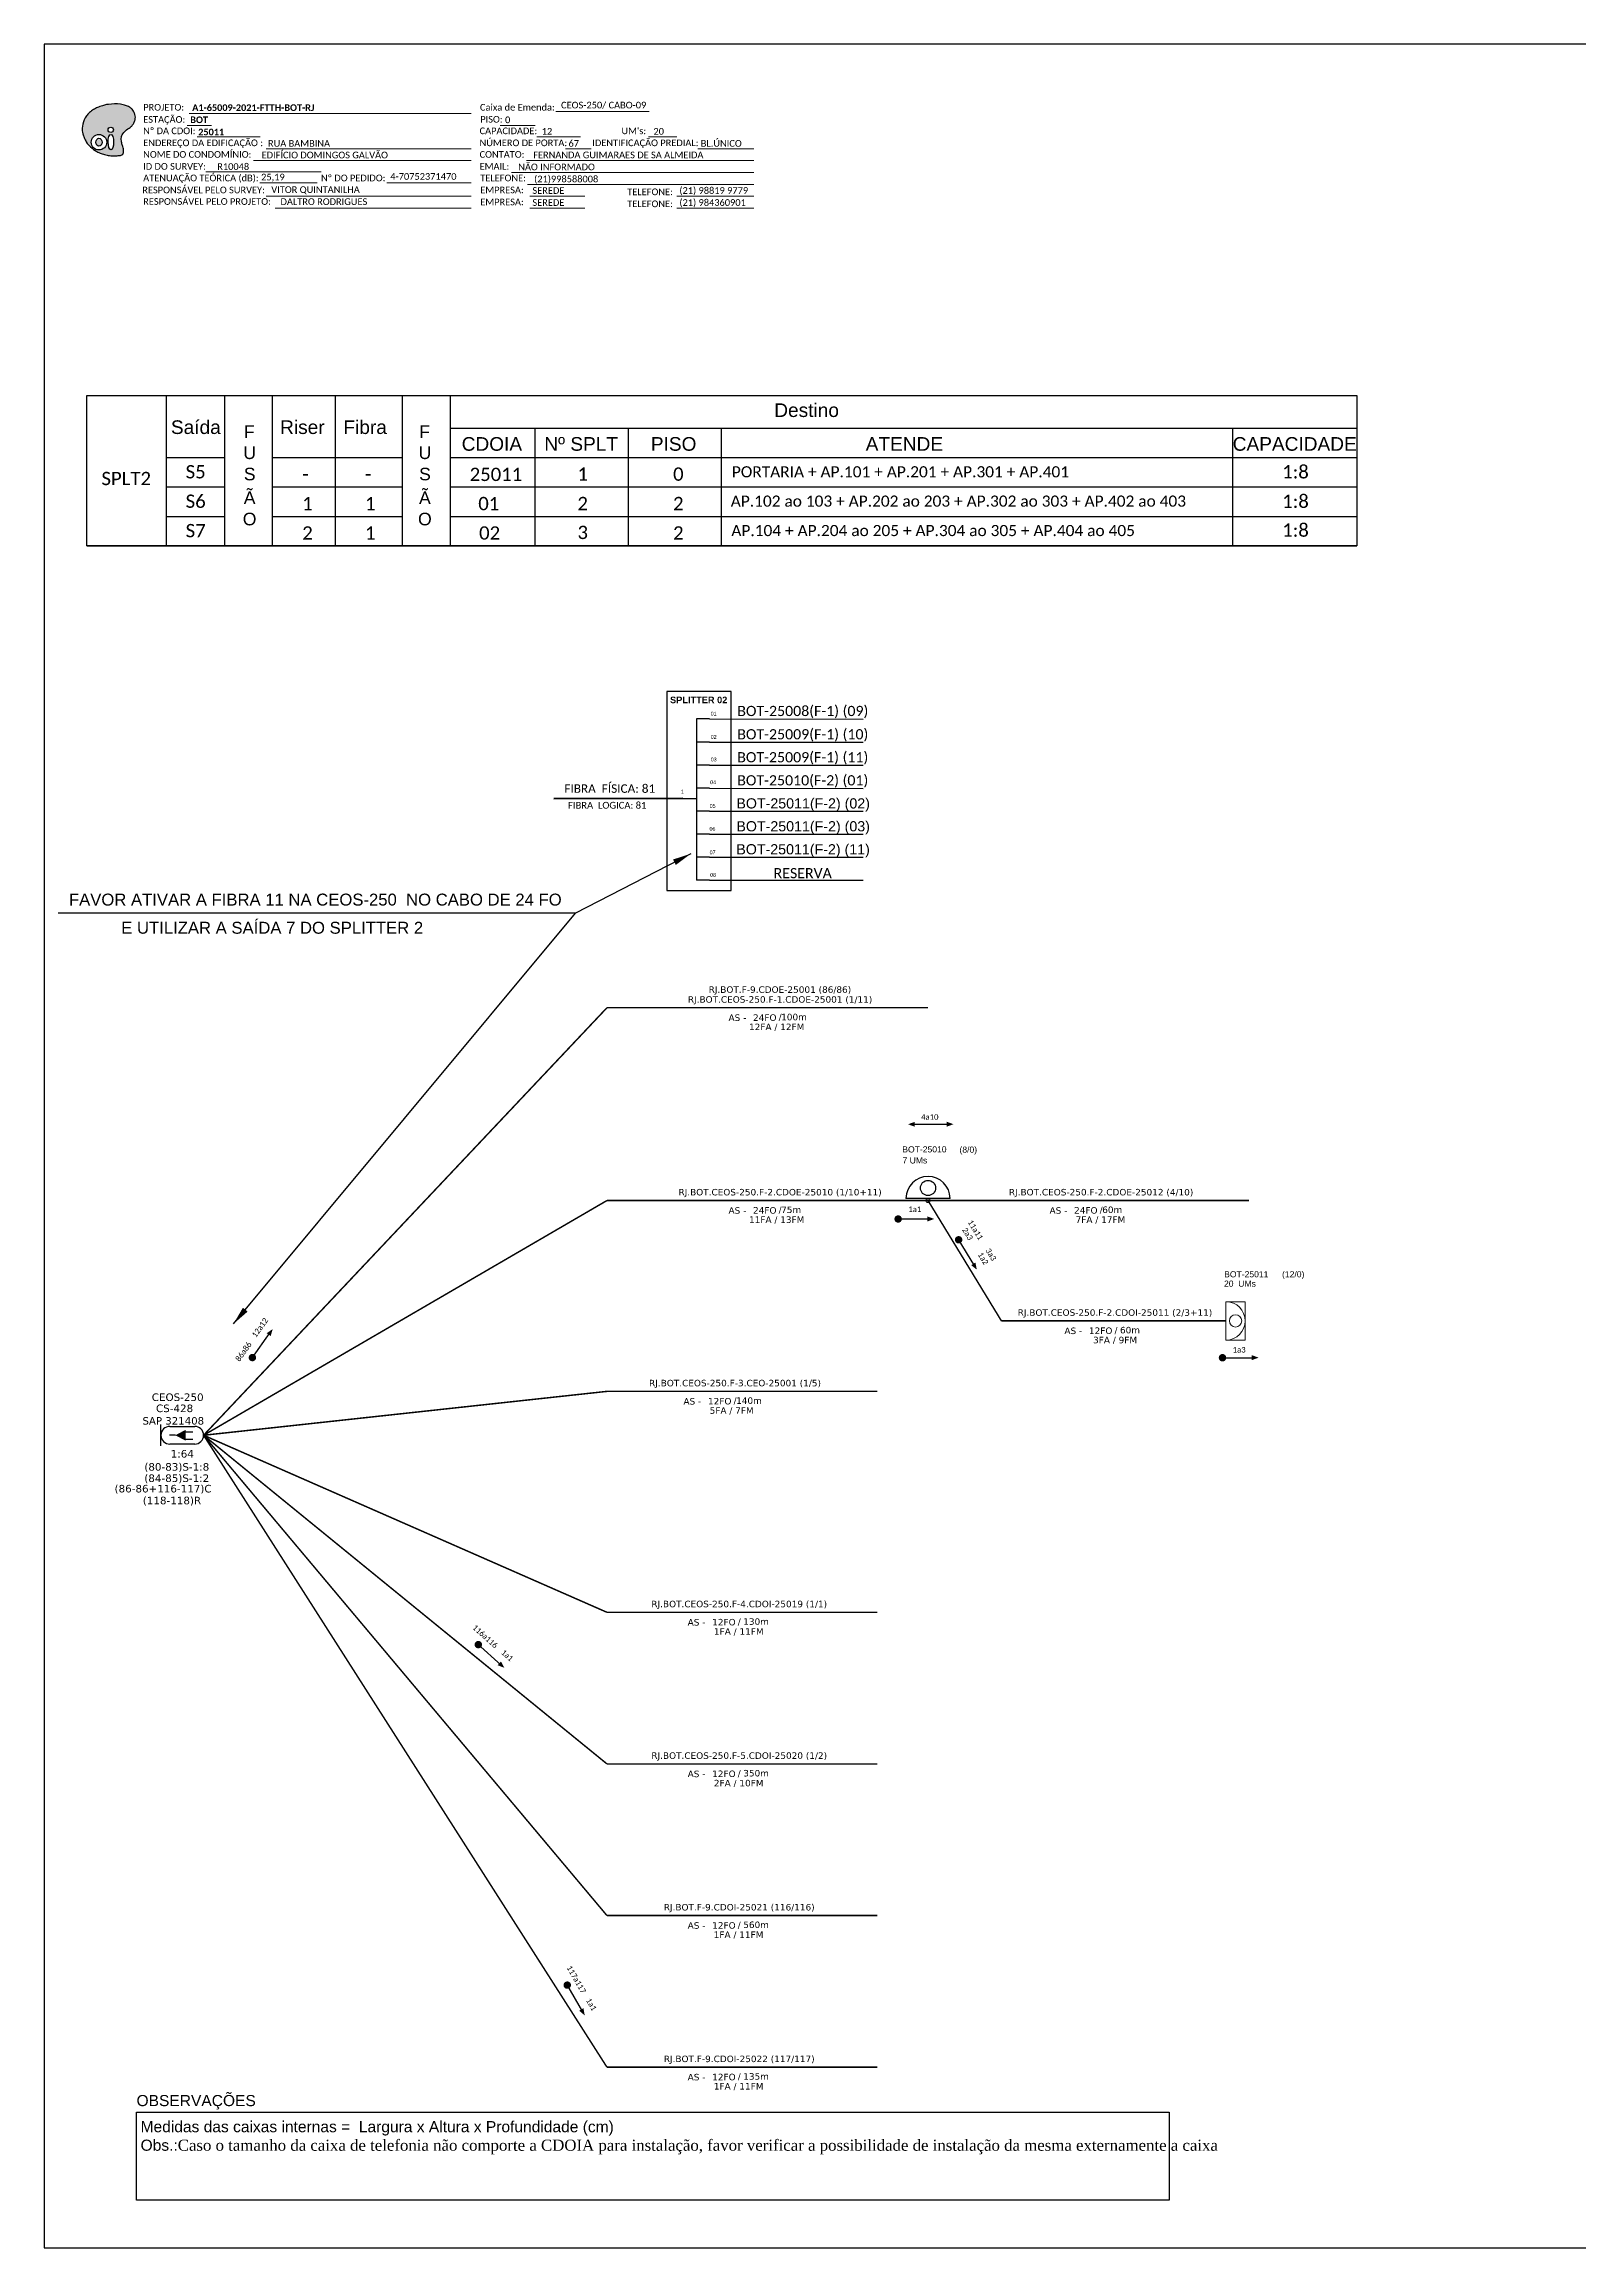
# Model space of a CAD drawing. Header units: metres. Extents: x -1286 to -445, y -500 to 94.
# Drawn here: x -1286 to -872, y -500 to 94 of the extents above; entities that cross this region are included whole.
import ezdxf
from ezdxf.enums import TextEntityAlignment as Align

# ---------------------------------------------------------------- set-up
doc = ezdxf.new("R2010")
doc.units = ezdxf.units.M
for name, color, linetype, lineweight in [("20.0-LEGENDA DOS CDO'S", 1, 'Continuous', 0), ('20.1-CDO_INTERIOR', 1, 'Continuous', 0), ('40.1-ETIQUETAS', 1, 'Continuous', 20)]:
    doc.layers.add(name, color=color, linetype=linetype, lineweight=lineweight)
for name, color, linetype in [('20.4-CEOS', 1, 'Continuous'), ('CABO OPTICO EXISTENTE', 5, 'Continuous'), ('CAP a instalar', 1, 'Continuous'), ('label_cabos', 7, 'Continuous'), ('SETA', 7, 'Continuous')]:
    doc.layers.add(name, color=color, linetype=linetype)
doc.styles.add('ARIAL', font='arial.ttf')
doc.styles.add('siredit', font='verdana.ttf')
doc.styles.add('WMF-Calibri0', font='calibri.ttf')
doc.styles.add('WMF-Calibri1', font='calibrib.ttf')
doc.linetypes.add('FENCELINE1', pattern='A,0.25,-0.1,[133,ltypeshp.shx,S=0.1,R=0,X=-0.1,Y=0],-0.1,1', length=1.45)
doc.dimstyles.new('ISO-25', dxfattribs={"dimtxt": 2.5, "dimasz": 2.5, "dimexe": 1.25, "dimexo": 0.625, "dimtad": 1, "dimtxsty": 'Standard', "dimcen": 2.5, "dimadec": 0, "dimazin": 0, "dimtfac": 1, "dimtmove": 0, "dimatfit": 3, "dimfxl": 0, "dimarcsym": 0})

# ---------------------------------------------------------------- blocks, each defined once
blk = doc.blocks.new('OI')
h = blk.add_hatch(color=40)
edge = h.paths.add_edge_path()
edge.add_spline(control_points=[(4.35, -0.67), (3.92, -0.99), (3.26, -1.5), (2.81, -2.59), (2.9, -3.5), (3.06, -4.27), (3.31, -4.85), (3.37, -5.39), (3.4, -5.88), (3.2, -6.4), (2.54, -6.61), (1.65, -6.63), (0.55, -6.67), (-0.56, -6.42), (-1.61, -6.14), (-2.77, -5.61), (-3.92, -4.77), (-4.89, -3.7), (-5.34, -2.65), (-5.6, -1.94), (-5.85, -0.96), (-5.71, 0.47), (-5.1, 2.02), (-4.14, 3.02), (-3.3, 3.61), (-2.37, 4.16), (-1.36, 4.44), (-0.56, 4.7), (0.79, 4.85), (2.24, 4.97), (3.79, 4.57), (4.67, 4.21), (5.44, 3.65), (5.76, 2.99), (6.03, 2.21), (6.01, 1.46), (5.72, 0.64), (5.31, 0.08), (4.88, -0.38), (4.51, -0.55), (4.35, -0.67)], knot_values=[0, 0, 0, 0, 1.60434, 2.417191, 3.427595, 4.282808, 4.776746, 5.304182, 5.888771, 6.258406, 6.858137, 7.79129, 8.986195, 10.124242, 11.187857, 12.242908, 13.953784, 15.414161, 16.515391, 17.349188, 17.675853, 19.552021, 21.515531, 22.568638, 23.63245, 24.621084, 25.782718, 26.745347, 27.142653, 29.870543, 31.004649, 31.921532, 32.709589, 33.801391, 34.042471, 35.192333, 35.971461, 36.628871, 37.254359, 37.836911, 37.836911, 37.836911, 37.836911], degree=3, periodic=0)
h.paths.add_polyline_path([(1.13, -0.87, -1), (-0.04, -0.87, -1)], flags=16)
edge = h.paths.add_edge_path(flags=16)
edge.add_ellipse((0.56, -3.59), major_axis=(-0.02, 1.71), ratio=0.361305, start_angle=0, end_angle=360)
h.paths.add_polyline_path([(-0.36, -3.62, -1), (-3.8, -3.62, -1)], flags=16)
edge = h.paths.add_edge_path(flags=0)
edge.add_ellipse((-2.08, -3.62), major_axis=(0, 0.885), ratio=0.758294, start_angle=0, end_angle=360)
at = {"color": 40}
for centre, radius in [((-2.08, -3.62), 1.72), ((0.54, -0.87), 0.587)]:
    blk.add_circle(centre, radius, dxfattribs=at)
blk.add_ellipse((-2.08, -3.62), major_axis=(0, 0.885), ratio=0.758294, start_param=-3.141592653589792, end_param=3.141592653589792, dxfattribs=at)
blk.add_ellipse((0.56, -3.59), major_axis=(-0.02, 1.71), ratio=0.361305, dxfattribs=at)
at = {"color": 40, "start_tangent": (-0.800898, -0.598801), "end_tangent": (-0.800898, -0.598801)}
blk.add_spline([(4.35, -0.67), (3.2, -1.78), (2.9, -2.54), (2.92, -3.55), (3.12, -4.38), (3.28, -4.85), (3.37, -5.37), (3.35, -5.95), (3.2, -6.29), (2.66, -6.55), (1.73, -6.63), (0.54, -6.62), (-0.58, -6.41), (-1.6, -6.11), (-2.56, -5.67), (-3.95, -4.67), (-4.89, -3.56), (-5.37, -2.56), (-5.64, -1.78), (-5.72, -1.46), (-5.63, 0.42), (-4.84, 2.22), (-4.13, 2.99), (-3.27, 3.62), (-2.4, 4.09), (-1.3, 4.47), (-0.37, 4.72), (0.02, 4.77), (2.75, 4.8), (3.85, 4.53), (4.69, 4.16), (5.31, 3.68), (5.85, 2.73), (5.93, 2.5), (5.94, 1.35), (5.67, 0.62), (5.29, 0.08), (4.84, -0.36), (4.35, -0.67)], degree=3, dxfattribs=at)

msp = doc.modelspace()

# ---------------------------------------------------------------- linework, layer by layer
for p, q in [((-1274.53, -0.48), (-932.26, -0.48)), ((-1274.53, -41.05), (-1274.53, -0.48)), ((-1253.21, -0.48), (-1253.21, -41.05)), ((-1237.45, -0.48), (-1237.45, -41.05)), ((-1224.5, -41.05), (-1224.5, -0.48)), ((-1207.59, -0.48), (-1207.59, -41.05)), ((-1189.57, -0.48), (-1189.57, -41.05)), ((-1176.6, -0.48), (-1176.6, -41.05)), ((-932.26, -0.48), (-932.26, -41.05)), ((-1176.6, -9.3), (-932.26, -9.3)), ((-1153.8, -9.3), (-1153.8, -41.05)), ((-1128.65, -9.3), (-1128.65, -41.05)), ((-1103.56, -9.3), (-1103.56, -41.05)), ((-965.84, -9.3), (-965.84, -41.05)), ((-1253.21, -17.24), (-1237.45, -17.24)), ((-1224.5, -17.24), (-1189.57, -17.24)), ((-1176.6, -17.24), (-932.26, -17.24)), ((-1253.21, -25.17), (-1237.45, -25.17)), ((-1224.5, -25.17), (-1189.57, -25.17)), ((-1176.6, -25.17), (-932.26, -25.17)), ((-1253.21, -33.11), (-1237.45, -33.11)), ((-1224.5, -33.11), (-1189.57, -33.11)), ((-1176.6, -33.11), (-932.26, -33.11)), ((-1253.21, -41.05), (-1237.45, -41.05)), ((-1224.5, -41.05), (-1189.57, -41.05)), ((-1176.6, -41.05), (-932.26, -41.05))]:
    msp.add_line(p, q)
at = {"color": 7, "linetype": 'Continuous'}
for p, q in [((-1110.25, -87.7), (-1110.25, -131.13)), ((-1106.73, -87.7), (-1110.25, -87.7)), ((-1106.73, -93.99), (-1110.25, -93.99)), ((-1106.73, -100.18), (-1110.25, -100.18)), ((-1106.73, -106.4), (-1110.25, -106.4)), ((-1113.9, -109.13), (-1110.27, -109.13)), ((-1106.73, -112.56), (-1110.25, -112.56)), ((-1106.73, -118.73), (-1110.25, -118.73)), ((-1106.73, -124.92), (-1110.25, -124.92)), ((-1106.73, -131.13), (-1110.25, -131.13))]:
    msp.add_line(p, q, dxfattribs=at)
at = {"color": 10, "linetype": 'Continuous'}
for p, q in [((-1106.73, -87.7), (-1065.36, -87.72)), ((-1106.73, -93.99), (-1065.36, -94)), ((-1106.73, -100.18), (-1065.36, -100.19)), ((-1106.73, -106.4), (-1065.36, -106.41)), ((-1106.73, -112.55), (-1065.36, -112.56)), ((-1106.73, -118.73), (-1065.36, -118.74)), ((-1106.73, -124.92), (-1065.36, -124.93)), ((-1106.73, -131.13), (-1065.36, -131.15))]:
    msp.add_line(p, q, dxfattribs=at)
at = {"color": 1, "linetype": 'Continuous', "lineweight": 60}
msp.add_line((-1113.9, -109.13), (-1148.69, -109.24), dxfattribs=at)
msp.add_lwpolyline([(-1286.07, -499.81), (-445.07, -499.81), (-445.07, 94.19), (-1286.07, 94.19)], close=True)
at = {"color": 7, "lineweight": 0}
for points in [[(-1247.47, 72.24), (-1240.92, 72.24)], [(-1246.96, 75.52), (-1170.98, 75.52)], [(-1163.19, 72.28), (-1153.71, 72.28)], [(-1148.15, 76.01), (-1123.01, 76.01)], [(-1244.81, 69.17), (-1227.84, 69.17)], [(-1226.24, 65.93), (-1170.98, 65.93)], [(-1153.26, 69.17), (-1141.52, 69.17)], [(-1145.56, 65.93), (-1138.61, 65.93)], [(-1123.2, 69.17), (-1115.53, 69.17)], [(-1109.86, 65.93), (-1094.82, 65.93)], [(-1242.49, 59.75), (-1211.44, 59.75)], [(-1229.65, 62.82), (-1170.98, 62.82)], [(-1160.06, 59.58), (-1094.8, 59.58)], [(-1156.02, 62.82), (-1094.8, 62.82)], [(-1227.96, 56.79), (-1212.45, 56.79)], [(-1193.73, 56.79), (-1170.96, 56.79)], [(-1155.78, 56.34), (-1094.8, 56.34)], [(-1226.24, 53.23), (-1170.98, 53.23)], [(-1223.75, 49.99), (-1170.98, 49.99)], [(-1155.17, 53.23), (-1140.37, 53.23)], [(-1155.17, 49.99), (-1140.37, 49.99)], [(-1115.57, 53.23), (-1094.8, 53.23)], [(-1115.57, 49.99), (-1094.8, 49.99)]]:
    msp.add_lwpolyline(points, dxfattribs=at)
msp.add_lwpolyline([(-932.26, -41.05), (-1274.53, -41.05), (-932.26, -41.05)])
at = {"color": 7}
msp.add_lwpolyline([(-1118.22, -133.92), (-1100.94, -133.92), (-1100.94, -80.26), (-1118.22, -80.26)], close=True, dxfattribs=at)
at = {"const_width": 1}
for points in [[(-1056.41, -222.48, 1), (-1055.41, -222.48, 1)], [(-1039.87, -227.66, 1), (-1039.35, -228.51, 1)]]:
    msp.add_lwpolyline(points, format="xyb", close=True, dxfattribs=at)
at = {"color": 7, "const_width": 1}
for points in [[(-1230.22, -260.23, 1), (-1229.64, -259.42, 1)], [(-969, -259.87, 1), (-968, -259.87, 1)], [(-1169.42, -336.87, 1), (-1168.67, -337.53, 1)], [(-1145.32, -428.54, 1), (-1144.83, -429.41, 1)]]:
    msp.add_lwpolyline(points, format="xyb", close=True, dxfattribs=at)
at = {"color": 0}
msp.add_lwpolyline([(-1261.13, -463.21), (-982.88, -463.21), (-982.88, -486.92), (-1261.13, -486.92)], close=True, dxfattribs=at)
at = {"layer": '20.1-CDO_INTERIOR', "color": 1, "lineweight": 18}
msp.add_lwpolyline([(-962.4, -255.1), (-962.4, -244.77), (-967.57, -244.77), (-967.57, -255.1)], close=True, dxfattribs=at)
msp.add_circle((-964.98, -249.94), 1.65, dxfattribs=at)
msp.add_arc((-967.57, -249.94), 5.17, 270, 90, dxfattribs=at)
at = {"layer": '20.4-CEOS', "color": 5}
for p, q in [((-1252.19, -278.38), (-1245.48, -278.38)), ((-1245.48, -283.17), (-1252.19, -283.17))]:
    msp.add_line(p, q, dxfattribs=at)
for points in [[(-1254.58, -283.66), (-1254.58, -277.89)], [(-1250.69, -280.77), (-1252.3, -280.77)], [(-1248.04, -279.82), (-1246, -279.82)], [(-1248.04, -281.82), (-1246, -281.82)]]:
    msp.add_lwpolyline(points, dxfattribs=at)
msp.add_lwpolyline([(-1250.69, -280.77, 0, 2.95, 0), (-1247.92, -280.77, 2.95, 2.95, 0)], format="xyseb", dxfattribs=at)
for centre, start, end in [((-1252.19, -280.77), 90, 270), ((-1245.48, -280.77), 270, 90)]:
    msp.add_arc(centre, 2.39, start, end, dxfattribs=at)
at = {"layer": 'CAP a instalar', "color": 7, "linetype": 'FENCELINE1', "ltscale": 6, "const_width": 0.4}
for points in [[(-1243.08, -280.77), (-1134.38, -165.54)], [(-1134.38, -165.54), (-1047.86, -165.54)], [(-1047.86, -217.5), (-961.35, -217.5)], [(-1243.08, -280.77), (-1134.38, -268.94)], [(-1134.38, -268.94), (-1061.55, -268.94)], [(-1134.38, -328.49), (-1243.08, -280.77)], [(-1134.38, -369.35), (-1243.08, -280.77)], [(-1134.38, -410.22), (-1243.08, -280.77)], [(-1134.38, -451.09), (-1243.08, -280.77)], [(-1134.38, -328.49), (-1061.55, -328.49)], [(-1134.38, -369.35), (-1061.55, -369.35)], [(-1134.38, -410.22), (-1061.55, -410.22)], [(-1134.38, -451.09), (-1061.55, -451.09)]]:
    msp.add_lwpolyline(points, dxfattribs=at)
at = {"layer": 'CAP a instalar', "color": 5, "linetype": 'FENCELINE1', "ltscale": 6, "const_width": 0.4}
for points in [[(-1134.38, -217.5), (-1243.08, -280.77)], [(-1134.38, -217.5), (-1047.86, -217.5)]]:
    msp.add_lwpolyline(points, dxfattribs=at)
at = {"layer": 'CAP a instalar', "color": 1, "linetype": 'FENCELINE1', "ltscale": 6, "const_width": 0.4}
for points in [[(-1047.86, -217.5), (-1028.08, -249.94)], [(-1028.08, -249.94), (-967.57, -249.94)]]:
    msp.add_lwpolyline(points, dxfattribs=at)
at = {"layer": 'label_cabos', "color": 5}
msp.add_line((-1041.92, -216.94), (-1053.81, -216.94), dxfattribs=at)
for centre, radius in [((-1047.86, -214.12), 2.05), ((-1047.86, -217.5), 0.551)]:
    msp.add_circle(centre, radius, dxfattribs=at)
msp.add_arc((-1047.86, -216.94), 5.95, 0, 180, dxfattribs=at)
at = {"layer": 'SETA'}
for points in [[(-1051.42, -196.95), (-1042.83, -196.95)], [(-1055.91, -222.48), (-1047.31, -222.48)], [(-1039.78, -227.81), (-1035.31, -235.16)]]:
    msp.add_lwpolyline(points, dxfattribs=at)
at = {"layer": 'SETA', "color": 7}
for points in [[(-1230.12, -260.09), (-1225.12, -253.09)], [(-968.5, -259.87), (-959.91, -259.87)], [(-1169.29, -336.98), (-1162.88, -342.71)], [(-1145.24, -428.69), (-1140.95, -436.14)]]:
    msp.add_lwpolyline(points, dxfattribs=at)
at = {"layer": 'SETA'}
for points in [[(-1051.42, -197.62), (-1053.26, -196.95), (-1051.42, -196.29)], [(-1042.83, -196.26), (-1040.99, -196.93), (-1042.83, -197.6)], [(-1048, -221.8), (-1046.17, -222.47), (-1048, -223.14)], [(-1035.09, -234.21), (-1034.71, -236.13), (-1036.23, -234.91)]]:
    msp.add_solid(points, dxfattribs=at)
at = {"layer": 'SETA', "color": 7}
for points in [[(-1226.07, -253.26), (-1224.47, -252.16), (-1224.99, -254.04)], [(-960.6, -259.19), (-958.76, -259.85), (-960.6, -260.52)], [(-1162.94, -341.75), (-1162.02, -343.46), (-1163.83, -342.74)], [(-1140.71, -435.21), (-1140.37, -437.13), (-1141.86, -435.87)]]:
    msp.add_solid(points, dxfattribs=at)

# ---------------------------------------------------------------- block references
at = {"color": 7, "xscale": 1.213923925163967, "yscale": 1.213923925163967, "zscale": 1.213923925163967, "rotation": 0.1532896023949059}
msp.add_blockref('OI', (-1268.76, 72.14), dxfattribs=at)

# ---------------------------------------------------------------- texts
at = {"color": 7, "lineweight": 0, "style": 'WMF-Calibri0'}
for s, height, p in [('PROJETO:', 1.793, (-1259.36, 76.26)), ('Caixa de Emenda:', 1.7927, (-1168.6, 76.26)), ('ESTAÇÃO:', 1.793, (-1259.36, 72.98)), ('Nº DA CDOI:', 1.7927, (-1259.36, 69.91)), ('CAPACIDADE:', 1.7927, (-1168.71, 69.91)), ('PISO:', 1.793, (-1168.53, 73.03)), ("UM's:", 1.793, (-1130.47, 69.91)), ('ENDEREÇO DA EDIFICAÇÃO :', 1.7927, (-1259.36, 66.68)), ('NOME DO CONDOMÍNIO:', 1.7927, (-1259.36, 63.56)), ('CONTATO:', 1.793, (-1168.71, 63.56)), ('NÚMERO DE PORTA:', 1.7927, (-1168.71, 66.68)), ('IDENTIFICAÇÃO PREDIAL:', 1.7927, (-1138.34, 66.68)), ('ATENUAÇÃO TEÓRICA (dB):', 1.7927, (-1259.36, 57.21)), ('ID DO SURVEY:', 1.7927, (-1259.36, 60.33)), ('EMAIL:', 1.793, (-1168.71, 60.33)), ('RESPONSÁVEL PELO SURVEY:', 1.7927, (-1259.6, 53.98)), ('25,19', 1.793, (-1227.58, 57.45)), ('Nº DO PEDIDO:', 1.7927, (-1211.44, 57.21)), ('TELEFONE:', 1.793, (-1168.53, 57.21)), ('EMPRESA:', 1.793, (-1168.53, 53.98)), ('TELEFONE:', 1.793, (-1128.93, 53.47)), ('RESPONSÁVEL PELO PROJETO:', 1.7927, (-1259.36, 50.87)), ('EMPRESA:', 1.793, (-1168.53, 50.74)), ('TELEFONE:', 1.793, (-1128.93, 50.24))]:
    msp.add_text(s, height=height, dxfattribs=at).set_placement(p)
at = {"color": 7}
for s, height, style, p in [('A1-65009-2021-FTTH-BOT-RJ', 1.7927, 'WMF-Calibri1', (-1246.16, 76.17)), ('CEOS-250/ CABO-09', 1.7927, 'WMF-Calibri0', (-1146.75, 76.85)), ('BOT', 1.793, 'WMF-Calibri1', (-1246.68, 72.89)), ('0', 1.79, 'WMF-Calibri0', (-1161.84, 72.88)), ('12', 1.793, 'WMF-Calibri0', (-1151.96, 69.79)), ('20', 1.793, 'WMF-Calibri0', (-1121.85, 69.77)), ('EDIFÍCIO DOMINGOS GALVÃO', 1.7927, 'WMF-Calibri0', (-1227.45, 63.39)), ('RUA BAMBINA', 1.7927, 'WMF-Calibri0', (-1225.73, 66.52)), ('67', 1.793, 'WMF-Calibri0', (-1144.74, 66.53)), ('BL.ÚNICO', 1.793, 'WMF-Calibri0', (-1109.1, 66.53)), ('R10048', 1.793, 'WMF-Calibri0', (-1239.4, 60.28)), ('4-70752371470', 1.7927, 'WMF-Calibri0', (-1192.78, 57.62)), ('NÃO INFORMADO', 1.7927, 'WMF-Calibri0', (-1158.28, 60.18)), ('FERNANDA GUIMARAES DE SA ALMEIDA', 1.7927, 'WMF-Calibri0', (-1154.25, 63.42)), ('VITOR QUINTANILHA', 1.7927, 'WMF-Calibri0', (-1224.84, 54.07)), ('SEREDE', 1.793, 'WMF-Calibri0', (-1154.47, 53.83)), ('(21)998588008', 1.7927, 'WMF-Calibri0', (-1154, 56.94)), ('(21) 98819 9779', 1.7927, 'WMF-Calibri0', (-1114.86, 53.83)), ('DALTRO RODRIGUES', 1.7927, 'WMF-Calibri0', (-1222.35, 50.83)), ('SEREDE', 1.793, 'WMF-Calibri0', (-1154.47, 50.59)), ('(21) 984360901', 1.7927, 'WMF-Calibri0', (-1114.86, 50.59)), ('-', 3.59, 'WMF-Calibri0', (-1216.5, -23.5)), ('-', 3.59, 'WMF-Calibri0', (-1199.59, -23.5)), ('25011', 3.585, 'WMF-Calibri0', (-1171.38, -23.58)), ('1', 3.59, 'WMF-Calibri0', (-1142.33, -23.5)), ('0', 3.59, 'WMF-Calibri0', (-1116.56, -23.5)), ('PORTARIA + AP.101 + AP.201 + AP.301 + AP.401', 3, 'WMF-Calibri0', (-1100.72, -22.59)), ('1', 3.59, 'WMF-Calibri0', (-1216.5, -31.44)), ('1', 3.59, 'WMF-Calibri0', (-1199.59, -31.44)), ('01', 3.585, 'WMF-Calibri0', (-1169.06, -31.44)), ('2', 3.59, 'WMF-Calibri0', (-1142.33, -31.44)), ('2', 3.59, 'WMF-Calibri0', (-1116.56, -31.44)), ('AP.102 ao 103 + AP.202 ao 203 + AP.302 ao 303 + AP.402 ao 403', 3, 'WMF-Calibri0', (-1101.02, -30.49)), ('3', 3.59, 'WMF-Calibri0', (-1142.33, -39.22)), ('AP.104 + AP.204 ao 205 + AP.304 ao 305 + AP.404 ao 405', 3, 'WMF-Calibri0', (-1100.86, -38.42)), ('2', 3.59, 'WMF-Calibri0', (-1216.5, -39.37)), ('1', 3.59, 'WMF-Calibri0', (-1199.59, -39.37)), ('02', 3.585, 'WMF-Calibri0', (-1168.84, -39.37)), ('2', 3.59, 'WMF-Calibri0', (-1116.56, -39.37))]:
    msp.add_text(s, height=height, dxfattribs=dict(at, style=style)).set_placement(p)
at = {"color": 7, "style": 'WMF-Calibri1'}
msp.add_text('25011', height=1.793, dxfattribs=at).set_placement((-1241.03, 69.6), align=Align.CENTER)
at = {"style": 'ARIAL'}
for s, p in [('Destino', (-1080.58, -4.48)), ('Saída', (-1245.17, -9.06)), ('Riser', (-1216.46, -9.06)), ('Fibra', (-1199.55, -9.06)), ('CDOIA', (-1165.39, -13.58)), ('Nº SPLT', (-1141.33, -13.58)), ('PISO', (-1116.41, -13.58)), ('ATENDE', (-1054.23, -13.58)), ('CAPACIDADE', (-949.04, -13.58))]:
    msp.add_text(s, height=3.68, dxfattribs=at).set_placement(p, align=Align.MIDDLE_CENTER)
at = {"linetype": 'Continuous', "style": 'ARIAL'}
for s, p in [('F', (-1232.21, -11.99)), ('F', (-1184.98, -11.99)), ('U', (-1232.38, -17.66)), ('U', (-1185.15, -17.66)), ('S', (-1232.24, -23.39)), ('S', (-1185.01, -23.39)), ('Ã', (-1232.26, -29.79)), ('Ã', (-1185.03, -29.79)), ('O', (-1232.53, -35.52)), ('O', (-1185.29, -35.52))]:
    msp.add_text(s, height=3.4, dxfattribs=at).set_placement(p)
at = {"color": 1, "style": 'ARIAL'}
for s, p in [('BOT-25011(F-2) (02)', (-1099.5, -111.83)), ('BOT-25011(F-2) (03)', (-1099.5, -118)), ('BOT-25011(F-2) (11)', (-1099.52, -124.2))]:
    msp.add_text(s, height=2.7432, dxfattribs=at).set_placement(p)
at = {"color": 30, "lineweight": 0, "style": 'ARIAL'}
for s, p in [('FAVOR ATIVAR A FIBRA 11 NA CEOS-250  NO CABO DE 24 FO', (-1279.37, -138)), ('E UTILIZAR A SAÍDA 7 DO SPLITTER 2', (-1265.28, -145.59))]:
    msp.add_text(s, height=3.2155, dxfattribs=at).set_placement(p)
at = {"style": 'ARIAL'}
msp.add_text('OBSERVAÇÕES', height=3, dxfattribs=at).set_placement((-1261.15, -461.59))
at = {"attachment_point": 5}
for s, insert, char_height, width in [('{\\fArial|b1|i0|c0|p34;\\C10;SPLITTER 02}', (-1109.66, -82.59), 1.7753, 17.28), ('\\C7;\\fArial|b0|i0;\\H0.578704x;01 ', (-1105.62, -86.28), 1.7753, 3.7582), ('\\C7;\\fCalibri|b0|i0|c0|p34;BOT-25008(F-1) (09)', (-1081.6, -85.85), 2.7432, 40.9104), ('\\C7;\\fArial|b0|i0|;\\H1.0273588255048;02 ', (-1105.62, -92.56), 1.7753, 3.7582), ('\\C7;\\fCalibri|b0|i0|c0|p34;BOT-25009(F-1) (10)', (-1081.6, -92.13), 2.7432, 40.9104), ('\\C7;\\fArial|b0|i0|;\\H1.0273588255048;03 ', (-1105.62, -98.62), 1.7753, 3.456), ('\\C7;\\fCalibri|b0|i0|c0|p34;BOT-25009(F-1) (11)', (-1081.61, -98.32), 2.7432, 40.9104), ('\\C7;\\fCalibri|b0|i0|c0|p34;FIBRA  FÍSICA: 81', (-1133.62, -106.48), 2.2859, 34.56), ('\\C7;\\fArial|b0|i0|;\\H1.0273588255048;1', (-1114.07, -107.31), 1.7753, 1.7584), ('\\C7;\\fArial|b0|i0|;\\H1.0273588255048;04 ', (-1105.77, -104.77), 1.7753, 3.7582), ('\\C7;\\fCalibri|b0|i0|c0|p34;BOT-25010(F-2) (01)', (-1081.61, -104.54), 2.7432, 40.9104), ('\\C7;\\fCalibri|b0|i0|c0|p34;FIBRA  LOGICA: 81', (-1134.31, -110.98), 1.8289, 34.56), ('\\C7;\\fArial|b0|i0|;\\H1.0273588255048;05 ', (-1105.9, -111.17), 1.7753, 4.6222), ('\\C7;\\fArial|b0|i0|;\\H1.0273588255048;06 ', (-1105.95, -117.31), 1.7753, 3.7582), ('\\C7;\\fArial|b0|i0|;\\H1.0273588255048;07 ', (-1105.92, -123.68), 1.7753, 3.7582), ('\\C7;\\fArial|b0|i0|;\\H1.0273588255048;08 ', (-1105.77, -129.75), 1.7753, 3.7582), ('\\C7;\\fCalibri|b0|i0|c0|p34;RESERVA', (-1081.63, -129.28), 2.7432, 40.9104), ('\\C7;\\fCalibri|b0|i0|c0|p34;4a10', (-1047.38, -195), 1.5, 25.3588), ('\\C7;\\fCalibri|b0|i0|c0|p34;1a1', (-1051.42, -219.86), 1.5, 25.3588)]:
    msp.add_mtext(s, dxfattribs=dict(at, insert=insert, char_height=char_height, width=width))
at = {"char_height": 1.5, "width": 25.3588, "attachment_point": 5, "rotation": 301.29015}
for s, insert in [('{\\fCalibri|b0|i0|c0|p34;\\C7;2a3 }', (-1037.19, -226.51)), ('{\\fCalibri|b0|i0|c0|p34;\\C1;11a11 }', (-1035.07, -225.43)), ('{\\fCalibri|b0|i0|c0|p34;\\C7;1a2}', (-1033, -233.14)), ('{\\fCalibri|b0|i0|c0|p34;\\C1;3a3}', (-1030.88, -232.06))]:
    msp.add_mtext(s, dxfattribs=dict(at, insert=insert))
at = {"color": 7, "char_height": 1.5, "width": 25.3588, "attachment_point": 5}
for s, insert, rotation in [('\\fCalibri|b0|i0|c0|p34;12a12', (-1227.89, -251.77), 54.44921), ('{\\fCalibri|b0|i0|c0|p34;86a86}', (-1232.33, -258.23), 54.44921), ('{\\fCalibri|b0|i0|c0|p34;116a116}', (-1167.19, -334.98), 318.19659), ('\\fCalibri|b0|i0|c0|p34;1a1', (-1161.26, -340.11), 318.19659), ('{\\fCalibri|b0|i0|c0|p34;117a117}', (-1142.62, -427.45), 299.9014), ('\\fCalibri|b0|i0|c0|p34;1a1', (-1138.59, -434.18), 299.9014)]:
    msp.add_mtext(s, dxfattribs=dict(at, insert=insert, rotation=rotation))
at = {"color": 7, "insert": (-964.01, -257.74), "char_height": 1.5, "width": 25.3588, "attachment_point": 5}
msp.add_mtext('{\\fCalibri|b0|i0|c0|p34;1a3}', dxfattribs=at)
at = {"insert": (-1260.06, -465.62), "char_height": 3, "width": 277.1819, "attachment_point": 1, "style": 'ARIAL'}
msp.add_mtext('Medidas das caixas internas =  Largura x Altura x Profundidade (cm)\\PObs.:{\\fTimes New Roman|b0|i0|c0|p16;Caso o tamanho da caixa de telefonia não comporte a CDOIA para instalação, favor verificar a possibilidade de instalação da mesma externamente a caixa}', dxfattribs=at)
at = {"color": 7, "lineweight": 0, "style": 'WMF-Calibri0', "flags": 8}
for tag, p, s, height in [('SPLT2', (-1270.61, -24.69), 'XX', 3.585), ('S5', (-1247.92, -22.87), 'S1', 3.585), ('1:8', (-952.41, -22.87), '1:8', 3.585), ('S6', (-1247.92, -30.81), '-', 3.59), ('1:8', (-952.41, -30.81), '-', 3.59), ('S7', (-1247.92, -38.74), '-', 3.59), ('1:8', (-952.41, -38.59), '-', 3.59)]:
    msp.add_attdef(tag, p, s, height=height, dxfattribs=at)
at = {"layer": "20.0-LEGENDA DOS CDO'S", "color": 5, "style": 'ARIAL'}
for s, p in [('7 UMs', (-1054.73, -207.52)), ('BOT-25010', (-1054.79, -204.55))]:
    msp.add_text(s, height=1.652, rotation=0.11799, dxfattribs=at).set_placement(p)
msp.add_text('       (8/0)', height=1.6523, rotation=0.11799, dxfattribs=at).set_placement((-1039.25, -204.62), align=Align.CENTER)
at = {"layer": "20.0-LEGENDA DOS CDO'S", "color": 1, "style": 'ARIAL'}
for s, p in [('BOT-25011', (-956.12, -238.2)), ('20  UMs', (-959.5, -240.73))]:
    msp.add_text(s, height=1.653, dxfattribs=at).set_placement(p, align=Align.RIGHT)
msp.add_text('    (12/0)', height=1.65, dxfattribs=at).set_placement((-950.72, -238.2), align=Align.CENTER)
at = {"layer": '20.4-CEOS', "color": 5, "style": 'siredit'}
for s, height, p in [('CEOS-250', 2.028, (-1250.06, -270.51)), ('CS-428', 2.028, (-1250.9, -273.51)), ('SAP 321408', 2, (-1251.25, -276.88))]:
    msp.add_text(s, height=height, dxfattribs=at).set_placement(p, align=Align.MIDDLE_CENTER)
for s, height, p in [('1:64', 2.028, (-1248.83, -284.75)), ('(80-83)S-1:8', 2.0275, (-1250.3, -288.28))]:
    msp.add_text(s, height=height, dxfattribs=at).set_placement(p, align=Align.TOP_CENTER)
for tag, p in [('(86-86+116-117)C', (-1254, -294.15)), ('(84-85)S-1:2', (-1250.31, -291.33)), ('(118-118)R', (-1251.6, -297.34))]:
    msp.add_attdef(tag, text='(XX)R', height=2.028, dxfattribs=at).set_placement(p, align=Align.TOP_CENTER)
at = {"layer": '40.1-ETIQUETAS', "color": 7, "style": 'siredit'}
for s, height, p in [('RJ.BOT.F-9.CDOE-25001 (86/86)', 1.7496, (-1087.77, -160.65)), ('RJ.BOT.CEOS-250.F-1.CDOE-25001 (1/11)', 1.7496, (-1087.73, -163.3)), ('12FA / 12FM', 1.7496, (-1088.64, -170.71)), ('RJ.BOT.CEOS-250.F-2.CDOE-25012 (4/10)', 1.7496, (-1001.22, -215.25)), ('7FA / 17FM', 1.75, (-1001.39, -222.66)), ('RJ.BOT.CEOS-250.F-3.CEO-25001 (1/5)', 1.7496, (-1099.87, -266.7)), ('5FA / 7FM', 1.75, (-1100.78, -274.1)), ('1FA / 11FM', 1.75, (-1098.85, -333.65)), ('2FA / 10FM', 1.75, (-1098.88, -374.52)), ('1FA / 11FM', 1.75, (-1098.92, -415.39)), ('1FA / 11FM', 1.75, (-1098.9, -456.25))]:
    msp.add_text(s, height=height, dxfattribs=at).set_placement(p, align=Align.MIDDLE_CENTER)
for s, p in [('AS -', (-1096.83, -168.22)), ('24FO', (-1088.69, -168.2)), ('/', (-1087.31, -168.04)), ('AS -', (-1096.83, -220.18)), ('24FO', (-1088.69, -220.15)), ('/', (-1087.31, -219.99)), ('AS -', (-1010.31, -220.18)), ('24FO', (-1002.17, -220.15)), ('/', (-1000.79, -219.99)), ('AS -', (-1108.97, -271.62)), ('12FO', (-1100.83, -271.59)), ('/', (-1099.45, -271.43)), ('AS -', (-1107.84, -331.17)), ('12FO', (-1099.7, -331.14)), ('/', (-1098.32, -330.98)), ('AS -', (-1107.84, -372.04)), ('12FO', (-1099.7, -372.01)), ('/', (-1098.32, -371.85)), ('AS -', (-1107.84, -412.9)), ('12FO', (-1099.7, -412.88)), ('/', (-1098.32, -412.71)), ('AS -', (-1107.84, -453.77)), ('12FO', (-1099.7, -453.74)), ('/', (-1098.32, -453.58))]:
    msp.add_text(s, height=1.75, dxfattribs=at).set_placement(p, align=Align.MIDDLE_RIGHT)
for s, p in [('100m', (-1087.44, -168.04)), ('75m', (-1087.44, -219.99)), ('60m', (-1000.92, -219.99)), ('140m', (-1099.58, -271.43)), ('130m', (-1097.66, -330.98)), ('350m', (-1097.66, -371.85)), ('560m', (-1097.66, -412.71)), ('135m', (-1097.66, -453.58))]:
    msp.add_text(s, height=1.75, dxfattribs=at).set_placement(p, align=Align.MIDDLE_LEFT)
at = {"layer": '40.1-ETIQUETAS', "color": 1, "style": 'siredit'}
for s, height, p in [('RJ.BOT.CEOS-250.F-2.CDOE-25010 (1/10+11)', 1.7496, (-1087.73, -215.25)), ('11FA / 13FM', 1.7496, (-1088.64, -222.66)), ('3FA / 9FM', 1.75, (-997.45, -255.1))]:
    msp.add_text(s, height=height, dxfattribs=at).set_placement(p, align=Align.MIDDLE_CENTER)
for s, p in [('AS -', (-1006.31, -252.62)), ('12FO', (-998.17, -252.59)), ('/', (-996.79, -252.43))]:
    msp.add_text(s, height=1.75, dxfattribs=at).set_placement(p, align=Align.MIDDLE_RIGHT)
msp.add_text('60m', height=1.75, dxfattribs=at).set_placement((-996.13, -252.43), align=Align.MIDDLE_LEFT)
at = {"layer": 'CABO OPTICO EXISTENTE', "color": 1, "style": 'siredit'}
msp.add_text('RJ.BOT.CEOS-250.F-2.CDOI-25011 (2/3+11)', height=1.7496, dxfattribs=at).set_placement((-997.48, -247.7), align=Align.MIDDLE_CENTER)
at = {"layer": 'CABO OPTICO EXISTENTE', "color": 7, "style": 'siredit'}
for s, p in [('RJ.BOT.CEOS-250.F-4.CDOI-25019 (1/1)', (-1098.74, -326.25)), ('RJ.BOT.CEOS-250.F-5.CDOI-25020 (1/2)', (-1098.74, -367.11)), ('RJ.BOT.F-9.CDOI-25021 (116/116)', (-1098.74, -407.98)), ('RJ.BOT.F-9.CDOI-25022 (117/117)', (-1098.74, -448.85))]:
    msp.add_text(s, height=1.7496, dxfattribs=at).set_placement(p, align=Align.MIDDLE_CENTER)

# ---------------------------------------------------------------- leaders
at = {"color": 30}
for points, override in [([(-1111.76, -124.03), (-1142.84, -140.05), (-1282.25, -140.05)], {"dimasz": 5, "dimgap": 0.625, "dimtad": 0}), ([(-1235.05, -250.76), (-1142.84, -140.05)], {"dimasz": 5, "dimtad": 0})]:
    msp.add_leader(points, dimstyle='ISO-25', override=override, dxfattribs=at)

doc.saveas('drawing.dxf')
